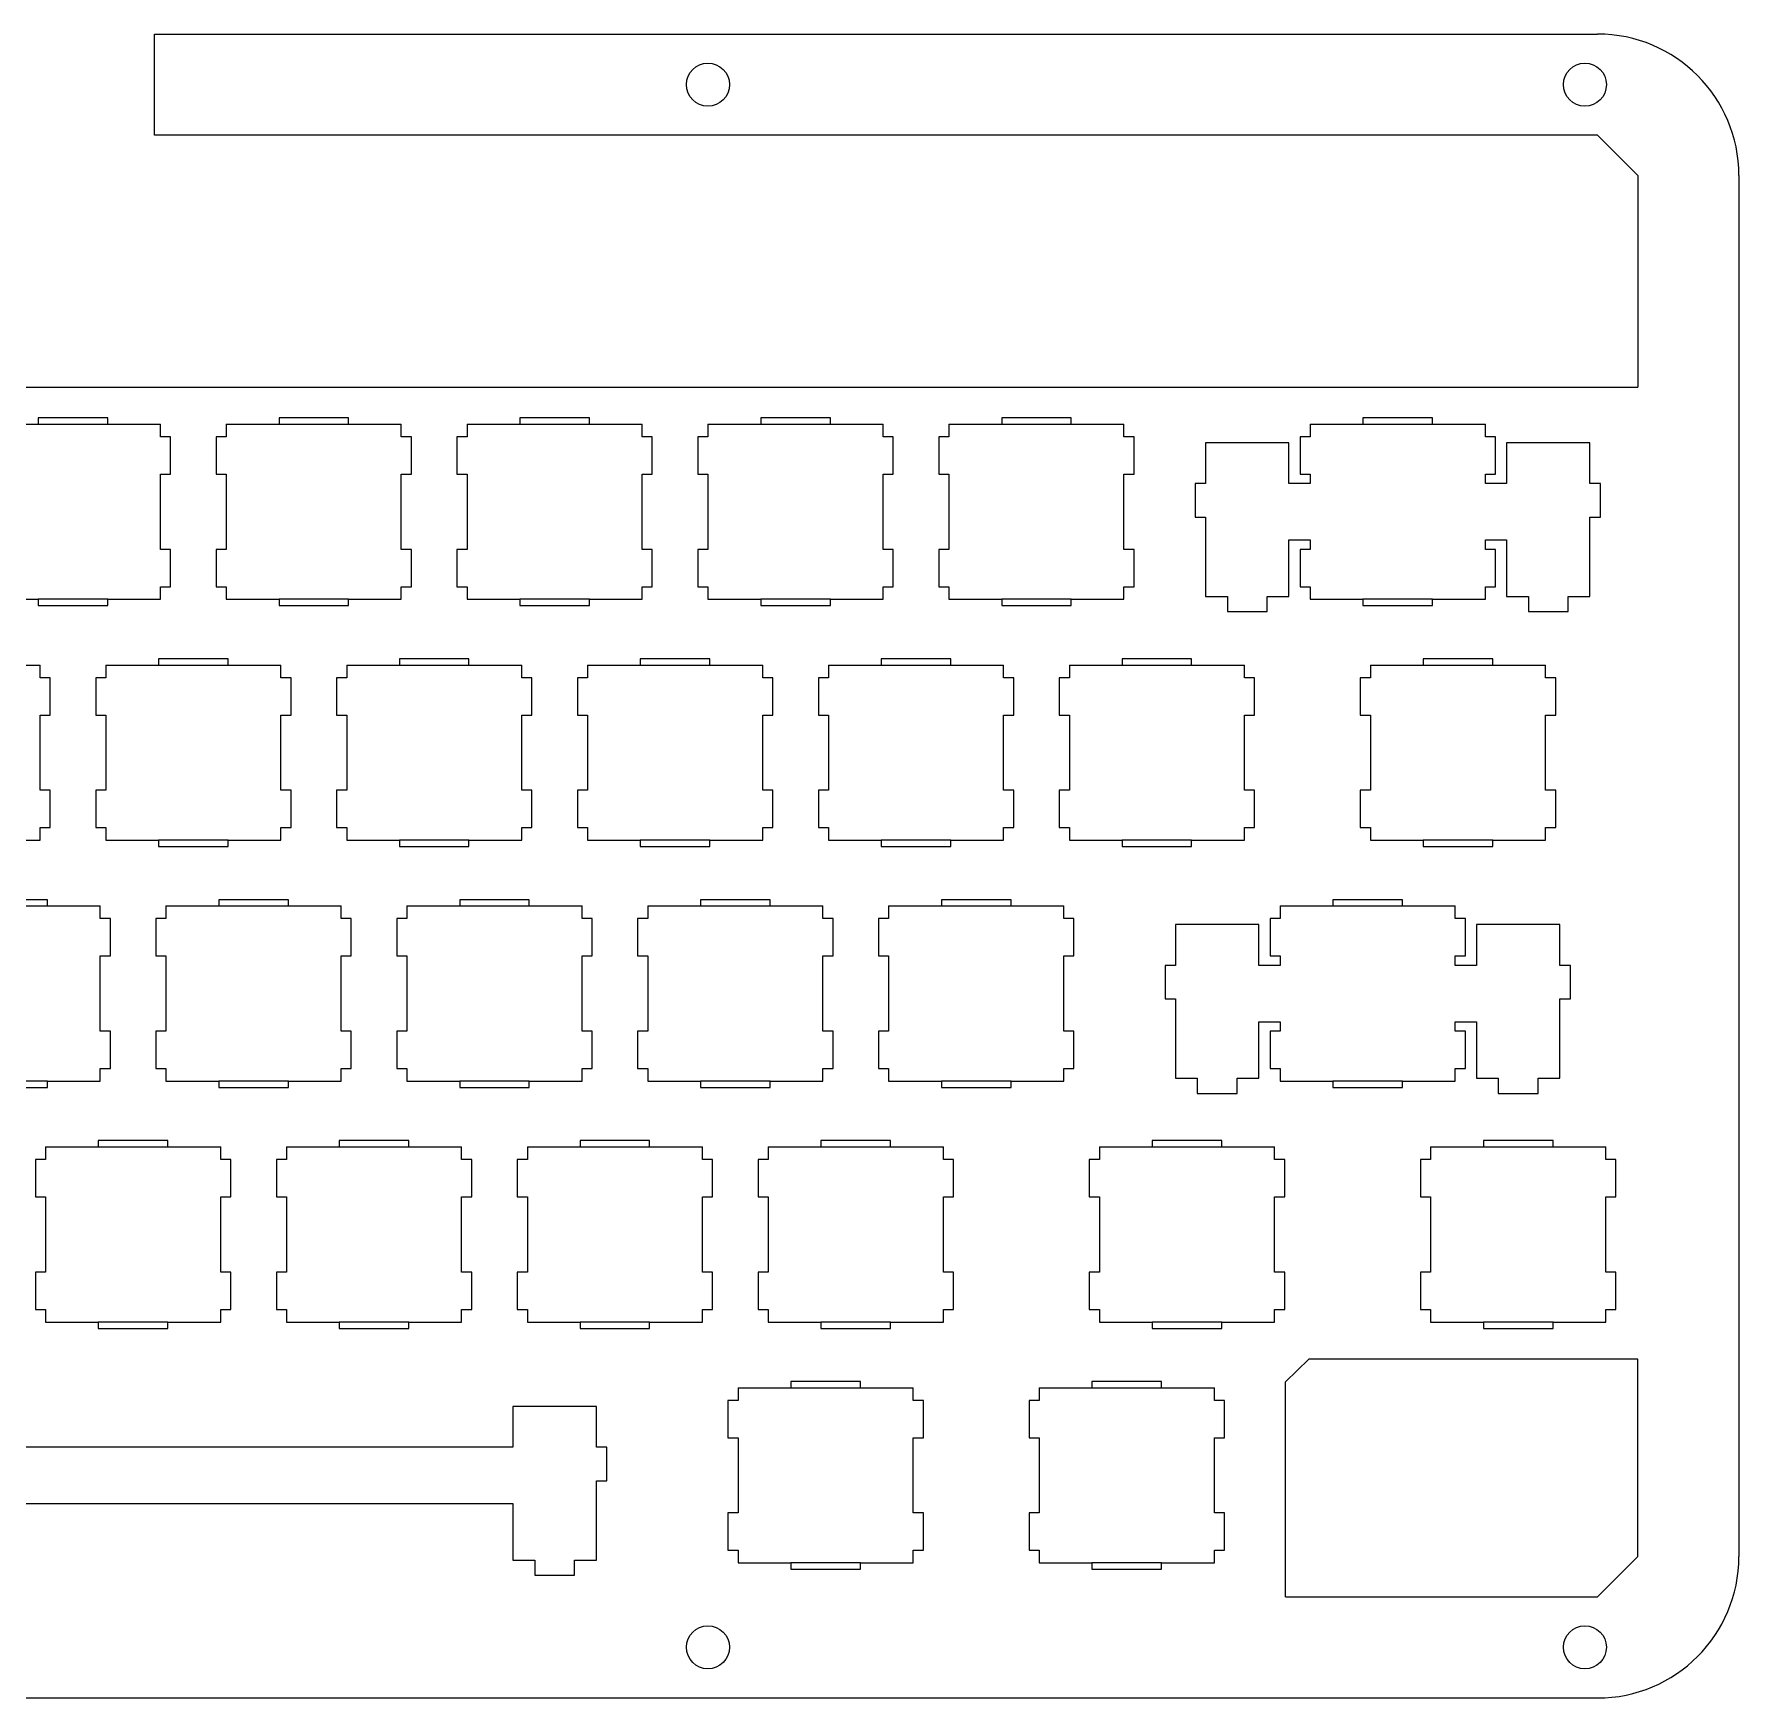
# Model space of a CAD drawing. Header units: millimetres. Extents: x 36 to 338, y -346 to -215.
# Drawn here: x 203.4 to 338.2, y -346.5 to -214.9 of the extents above; entities that cross this region are included whole.
import ezdxf

# ---------------------------------------------------------------- set-up
doc = ezdxf.new("R2010")
doc.units = ezdxf.units.MM
doc.header["$MEASUREMENT"] = 0

msp = doc.modelspace()

# ---------------------------------------------------------------- linework, layer by layer
at = {"linetype": 'Continuous'}
for p, q in [((212.89, -214.89), (327.02, -214.89)), ((212.89, -222.89), (212.89, -214.89)), ((327.02, -222.89), (212.89, -222.89)), ((330.2, -226.07), (327.02, -222.89)), ((338.2, -226.07), (338.2, -335.29)), ((338.2, -226.07), (338.2, -335.29)), ((44.45, -242.8), (330.2, -242.8)), ((44.45, -242.8), (330.2, -242.8)), ((199.52, -245.74), (203.7, -245.74)), ((209.2, -245.74), (213.37, -245.74)), ((218.57, -245.74), (222.75, -245.74)), ((228.25, -245.74), (232.42, -245.74)), ((237.62, -245.74), (241.8, -245.74)), ((247.3, -245.74), (251.47, -245.74)), ((256.67, -245.74), (260.85, -245.74)), ((266.35, -245.74), (270.52, -245.74)), ((275.72, -245.74), (279.9, -245.74)), ((285.4, -245.74), (289.57, -245.74)), ((304.3, -245.74), (308.47, -245.74)), ((313.97, -245.74), (318.15, -245.74)), ((199.52, -259.59), (203.7, -259.59)), ((209.2, -259.59), (213.37, -259.59)), ((218.57, -259.59), (222.75, -259.59)), ((228.25, -259.59), (232.42, -259.59)), ((237.62, -259.59), (241.8, -259.59)), ((247.3, -259.59), (251.47, -259.59)), ((256.67, -259.59), (260.85, -259.59)), ((266.35, -259.59), (270.52, -259.59)), ((275.72, -259.59), (279.9, -259.59)), ((285.4, -259.59), (289.57, -259.59)), ((304.3, -259.59), (308.47, -259.59)), ((313.97, -259.59), (318.15, -259.59)), ((199.67, -264.79), (203.85, -264.79)), ((209.05, -264.79), (213.22, -264.79)), ((218.72, -264.79), (222.9, -264.79)), ((228.1, -264.79), (232.27, -264.79)), ((237.77, -264.79), (241.95, -264.79)), ((247.15, -264.79), (251.32, -264.79)), ((256.82, -264.79), (261, -264.79)), ((266.2, -264.79), (270.37, -264.79)), ((275.87, -264.79), (280.05, -264.79)), ((285.25, -264.79), (289.42, -264.79)), ((294.92, -264.79), (299.1, -264.79)), ((309.06, -264.79), (313.24, -264.79)), ((318.74, -264.79), (322.91, -264.79)), ((199.67, -278.64), (203.85, -278.64)), ((209.05, -278.64), (213.22, -278.64)), ((218.72, -278.64), (222.9, -278.64)), ((228.1, -278.64), (232.27, -278.64)), ((237.77, -278.64), (241.95, -278.64)), ((247.15, -278.64), (251.32, -278.64)), ((256.82, -278.64), (261, -278.64)), ((266.2, -278.64), (270.37, -278.64)), ((275.87, -278.64), (280.05, -278.64)), ((285.25, -278.64), (289.42, -278.64)), ((294.92, -278.64), (299.1, -278.64)), ((309.06, -278.64), (313.24, -278.64)), ((318.74, -278.64), (322.91, -278.64)), ((204.44, -283.84), (208.61, -283.84)), ((213.81, -283.84), (217.99, -283.84)), ((223.49, -283.84), (227.66, -283.84)), ((232.86, -283.84), (237.04, -283.84)), ((242.54, -283.84), (246.71, -283.84)), ((251.91, -283.84), (256.09, -283.84)), ((261.59, -283.84), (265.76, -283.84)), ((270.96, -283.84), (275.14, -283.84)), ((280.64, -283.84), (284.81, -283.84)), ((301.92, -283.84), (306.09, -283.84)), ((311.59, -283.84), (315.77, -283.84)), ((204.44, -297.69), (208.61, -297.69)), ((213.81, -297.69), (217.99, -297.69)), ((223.49, -297.69), (227.66, -297.69)), ((232.86, -297.69), (237.04, -297.69)), ((242.54, -297.69), (246.71, -297.69)), ((251.91, -297.69), (256.09, -297.69)), ((261.59, -297.69), (265.76, -297.69)), ((270.96, -297.69), (275.14, -297.69)), ((280.64, -297.69), (284.81, -297.69)), ((301.92, -297.69), (306.09, -297.69)), ((311.59, -297.69), (315.77, -297.69)), ((204.29, -302.89), (208.46, -302.89)), ((213.96, -302.89), (218.14, -302.89)), ((223.34, -302.89), (227.51, -302.89)), ((233.01, -302.89), (237.19, -302.89)), ((242.39, -302.89), (246.56, -302.89)), ((252.06, -302.89), (256.24, -302.89)), ((261.44, -302.89), (265.61, -302.89)), ((271.11, -302.89), (275.29, -302.89)), ((287.63, -302.89), (291.8, -302.89)), ((297.3, -302.89), (301.48, -302.89)), ((313.82, -302.89), (318, -302.89)), ((323.5, -302.89), (327.67, -302.89)), ((204.29, -316.74), (208.46, -316.74)), ((213.96, -316.74), (218.14, -316.74)), ((223.34, -316.74), (227.51, -316.74)), ((233.01, -316.74), (237.19, -316.74)), ((242.39, -316.74), (246.56, -316.74)), ((252.06, -316.74), (256.24, -316.74)), ((261.44, -316.74), (265.61, -316.74)), ((271.11, -316.74), (275.29, -316.74)), ((287.63, -316.74), (291.8, -316.74)), ((297.3, -316.74), (301.48, -316.74)), ((313.82, -316.74), (318, -316.74)), ((323.5, -316.74), (327.67, -316.74)), ((302.35, -321.46), (304.2, -319.67)), ((330.2, -319.67), (304.2, -319.67)), ((259.05, -321.94), (263.23, -321.94)), ((268.73, -321.94), (272.91, -321.94)), ((282.87, -321.94), (287.04, -321.94)), ((292.54, -321.94), (296.72, -321.94)), ((302.35, -338.46), (302.35, -321.46)), ((327.02, -338.46), (330.2, -335.29)), ((259.05, -335.79), (263.23, -335.79)), ((268.73, -335.79), (272.91, -335.79)), ((282.87, -335.79), (287.04, -335.79)), ((292.54, -335.79), (296.72, -335.79)), ((47.62, -346.46), (327.02, -346.46))]:
    msp.add_line(p, q, dxfattribs=at)
for p, q in [((330.2, -226.07), (330.2, -242.8)), ((330.2, -335.29), (330.2, -319.67)), ((302.35, -338.46), (327.02, -338.46))]:
    msp.add_line(p, q)
at = {"color": 5, "linetype": 'Continuous'}
for p, q in [((203.7, -245.24), (203.7, -245.74)), ((209.2, -245.24), (203.7, -245.24)), ((209.2, -245.74), (209.2, -245.24)), ((222.75, -245.24), (222.75, -245.74)), ((228.25, -245.24), (222.75, -245.24)), ((228.25, -245.74), (228.25, -245.24)), ((241.8, -245.24), (241.8, -245.74)), ((247.3, -245.24), (241.8, -245.24)), ((247.3, -245.74), (247.3, -245.24)), ((260.85, -245.24), (260.85, -245.74)), ((266.35, -245.24), (260.85, -245.24)), ((266.35, -245.74), (266.35, -245.24)), ((279.9, -245.24), (279.9, -245.74)), ((285.4, -245.24), (279.9, -245.24)), ((285.4, -245.74), (285.4, -245.24)), ((308.47, -245.24), (308.47, -245.74)), ((313.97, -245.24), (308.47, -245.24)), ((313.97, -245.74), (313.97, -245.24)), ((203.7, -245.74), (209.2, -245.74)), ((222.75, -245.74), (228.25, -245.74)), ((241.8, -245.74), (247.3, -245.74)), ((260.85, -245.74), (266.35, -245.74)), ((279.9, -245.74), (285.4, -245.74)), ((308.47, -245.74), (313.97, -245.74)), ((203.7, -259.59), (203.7, -260.09)), ((209.2, -259.59), (203.7, -259.59)), ((203.7, -260.09), (209.2, -260.09)), ((209.2, -260.09), (209.2, -259.59)), ((222.75, -259.59), (222.75, -260.09)), ((228.25, -259.59), (222.75, -259.59)), ((222.75, -260.09), (228.25, -260.09)), ((228.25, -260.09), (228.25, -259.59)), ((241.8, -259.59), (241.8, -260.09)), ((247.3, -259.59), (241.8, -259.59)), ((241.8, -260.09), (247.3, -260.09)), ((247.3, -260.09), (247.3, -259.59)), ((260.85, -259.59), (260.85, -260.09)), ((266.35, -259.59), (260.85, -259.59)), ((260.85, -260.09), (266.35, -260.09)), ((266.35, -260.09), (266.35, -259.59)), ((279.9, -259.59), (279.9, -260.09)), ((285.4, -259.59), (279.9, -259.59)), ((279.9, -260.09), (285.4, -260.09)), ((285.4, -260.09), (285.4, -259.59)), ((308.47, -259.59), (308.47, -260.09)), ((313.97, -259.59), (308.47, -259.59)), ((308.47, -260.09), (313.97, -260.09)), ((313.97, -260.09), (313.97, -259.59)), ((213.22, -264.29), (213.22, -264.79)), ((218.72, -264.29), (213.22, -264.29)), ((213.22, -264.79), (218.72, -264.79)), ((218.72, -264.79), (218.72, -264.29)), ((232.27, -264.29), (232.27, -264.79)), ((237.77, -264.29), (232.27, -264.29)), ((232.27, -264.79), (237.77, -264.79)), ((237.77, -264.79), (237.77, -264.29)), ((251.32, -264.29), (251.32, -264.79)), ((256.82, -264.29), (251.32, -264.29)), ((251.32, -264.79), (256.82, -264.79)), ((256.82, -264.79), (256.82, -264.29)), ((270.37, -264.29), (270.37, -264.79)), ((275.87, -264.29), (270.37, -264.29)), ((270.37, -264.79), (275.87, -264.79)), ((275.87, -264.79), (275.87, -264.29)), ((289.42, -264.29), (289.42, -264.79)), ((294.92, -264.29), (289.42, -264.29)), ((289.42, -264.79), (294.92, -264.79)), ((294.92, -264.79), (294.92, -264.29)), ((313.24, -264.29), (313.24, -264.79)), ((318.74, -264.29), (313.24, -264.29)), ((313.24, -264.79), (318.74, -264.79)), ((318.74, -264.79), (318.74, -264.29)), ((213.22, -278.64), (213.22, -279.14)), ((218.72, -278.64), (213.22, -278.64)), ((218.72, -279.14), (218.72, -278.64)), ((232.27, -278.64), (232.27, -279.14)), ((237.77, -278.64), (232.27, -278.64)), ((237.77, -279.14), (237.77, -278.64)), ((251.32, -278.64), (251.32, -279.14)), ((256.82, -278.64), (251.32, -278.64)), ((256.82, -279.14), (256.82, -278.64)), ((270.37, -278.64), (270.37, -279.14)), ((275.87, -278.64), (270.37, -278.64)), ((275.87, -279.14), (275.87, -278.64)), ((289.42, -278.64), (289.42, -279.14)), ((294.92, -278.64), (289.42, -278.64)), ((294.92, -279.14), (294.92, -278.64)), ((313.24, -278.64), (313.24, -279.14)), ((318.74, -278.64), (313.24, -278.64)), ((318.74, -279.14), (318.74, -278.64)), ((213.22, -279.14), (218.72, -279.14)), ((232.27, -279.14), (237.77, -279.14)), ((251.32, -279.14), (256.82, -279.14)), ((270.37, -279.14), (275.87, -279.14)), ((289.42, -279.14), (294.92, -279.14)), ((313.24, -279.14), (318.74, -279.14)), ((204.44, -283.34), (198.94, -283.34)), ((198.94, -283.84), (204.44, -283.84)), ((204.44, -283.84), (204.44, -283.34)), ((217.99, -283.34), (217.99, -283.84)), ((223.49, -283.34), (217.99, -283.34)), ((217.99, -283.84), (223.49, -283.84)), ((223.49, -283.84), (223.49, -283.34)), ((237.04, -283.34), (237.04, -283.84)), ((242.54, -283.34), (237.04, -283.34)), ((237.04, -283.84), (242.54, -283.84)), ((242.54, -283.84), (242.54, -283.34)), ((256.09, -283.34), (256.09, -283.84)), ((261.59, -283.34), (256.09, -283.34)), ((256.09, -283.84), (261.59, -283.84)), ((261.59, -283.84), (261.59, -283.34)), ((275.14, -283.34), (275.14, -283.84)), ((280.64, -283.34), (275.14, -283.34)), ((275.14, -283.84), (280.64, -283.84)), ((280.64, -283.84), (280.64, -283.34)), ((306.09, -283.34), (306.09, -283.84)), ((311.59, -283.34), (306.09, -283.34)), ((306.09, -283.84), (311.59, -283.84)), ((311.59, -283.84), (311.59, -283.34)), ((204.44, -297.69), (198.94, -297.69)), ((204.44, -298.19), (204.44, -297.69)), ((217.99, -297.69), (217.99, -298.19)), ((223.49, -297.69), (217.99, -297.69)), ((223.49, -298.19), (223.49, -297.69)), ((237.04, -297.69), (237.04, -298.19)), ((242.54, -297.69), (237.04, -297.69)), ((242.54, -298.19), (242.54, -297.69)), ((256.09, -297.69), (256.09, -298.19)), ((261.59, -297.69), (256.09, -297.69)), ((261.59, -298.19), (261.59, -297.69)), ((275.14, -297.69), (275.14, -298.19)), ((280.64, -297.69), (275.14, -297.69)), ((280.64, -298.19), (280.64, -297.69)), ((306.09, -297.69), (306.09, -298.19)), ((311.59, -297.69), (306.09, -297.69)), ((311.59, -298.19), (311.59, -297.69)), ((198.94, -298.19), (204.44, -298.19)), ((217.99, -298.19), (223.49, -298.19)), ((237.04, -298.19), (242.54, -298.19)), ((256.09, -298.19), (261.59, -298.19)), ((275.14, -298.19), (280.64, -298.19)), ((306.09, -298.19), (311.59, -298.19)), ((208.46, -302.39), (208.46, -302.89)), ((213.96, -302.39), (208.46, -302.39)), ((208.46, -302.89), (213.96, -302.89)), ((213.96, -302.89), (213.96, -302.39)), ((227.51, -302.39), (227.51, -302.89)), ((233.01, -302.39), (227.51, -302.39)), ((227.51, -302.89), (233.01, -302.89)), ((233.01, -302.89), (233.01, -302.39)), ((246.56, -302.39), (246.56, -302.89)), ((252.06, -302.39), (246.56, -302.39)), ((246.56, -302.89), (252.06, -302.89)), ((252.06, -302.89), (252.06, -302.39)), ((265.61, -302.39), (265.61, -302.89)), ((271.11, -302.39), (265.61, -302.39)), ((265.61, -302.89), (271.11, -302.89)), ((271.11, -302.89), (271.11, -302.39)), ((291.8, -302.39), (291.8, -302.89)), ((297.3, -302.39), (291.8, -302.39)), ((291.8, -302.89), (297.3, -302.89)), ((297.3, -302.89), (297.3, -302.39)), ((318, -302.39), (318, -302.89)), ((323.5, -302.39), (318, -302.39)), ((318, -302.89), (323.5, -302.89)), ((323.5, -302.89), (323.5, -302.39)), ((208.46, -316.74), (208.46, -317.24)), ((213.96, -316.74), (208.46, -316.74)), ((213.96, -317.24), (213.96, -316.74)), ((227.51, -316.74), (227.51, -317.24)), ((233.01, -316.74), (227.51, -316.74)), ((233.01, -317.24), (233.01, -316.74)), ((246.56, -316.74), (246.56, -317.24)), ((252.06, -316.74), (246.56, -316.74)), ((252.06, -317.24), (252.06, -316.74)), ((265.61, -316.74), (265.61, -317.24)), ((271.11, -316.74), (265.61, -316.74)), ((271.11, -317.24), (271.11, -316.74)), ((291.8, -316.74), (291.8, -317.24)), ((297.3, -316.74), (291.8, -316.74)), ((297.3, -317.24), (297.3, -316.74)), ((318, -316.74), (318, -317.24)), ((323.5, -316.74), (318, -316.74)), ((323.5, -317.24), (323.5, -316.74)), ((208.46, -317.24), (213.96, -317.24)), ((227.51, -317.24), (233.01, -317.24)), ((246.56, -317.24), (252.06, -317.24)), ((265.61, -317.24), (271.11, -317.24)), ((291.8, -317.24), (297.3, -317.24)), ((318, -317.24), (323.5, -317.24)), ((263.23, -321.44), (263.23, -321.94)), ((268.73, -321.44), (263.23, -321.44)), ((263.23, -321.94), (268.73, -321.94)), ((268.73, -321.94), (268.73, -321.44)), ((287.04, -321.44), (287.04, -321.94)), ((292.54, -321.44), (287.04, -321.44)), ((287.04, -321.94), (292.54, -321.94)), ((292.54, -321.94), (292.54, -321.44)), ((263.23, -335.79), (263.23, -336.29)), ((268.73, -335.79), (263.23, -335.79)), ((263.23, -336.29), (268.73, -336.29)), ((268.73, -336.29), (268.73, -335.79)), ((287.04, -335.79), (287.04, -336.29)), ((292.54, -335.79), (287.04, -335.79)), ((287.04, -336.29), (292.54, -336.29)), ((292.54, -336.29), (292.54, -335.79))]:
    msp.add_line(p, q, dxfattribs=at)
at = {"color": 0}
for p, q in [((213.37, -246.74), (213.37, -245.74)), ((218.57, -245.74), (218.57, -246.74)), ((232.42, -246.74), (232.42, -245.74)), ((237.62, -245.74), (237.62, -246.74)), ((251.47, -246.74), (251.47, -245.74)), ((256.67, -245.74), (256.67, -246.74)), ((270.52, -246.74), (270.52, -245.74)), ((275.72, -245.74), (275.72, -246.74)), ((289.57, -246.74), (289.57, -245.74)), ((304.3, -245.74), (304.3, -246.74)), ((318.15, -246.74), (318.15, -245.74)), ((214.17, -246.74), (213.37, -246.74)), ((214.17, -249.69), (214.17, -246.74)), ((218.57, -246.74), (217.77, -246.74)), ((217.77, -246.74), (217.77, -249.69)), ((233.22, -246.74), (232.42, -246.74)), ((233.22, -249.69), (233.22, -246.74)), ((237.62, -246.74), (236.82, -246.74)), ((236.82, -246.74), (236.82, -249.69)), ((252.27, -246.74), (251.47, -246.74)), ((252.27, -249.69), (252.27, -246.74)), ((256.67, -246.74), (255.87, -246.74)), ((255.87, -246.74), (255.87, -249.69)), ((271.32, -246.74), (270.52, -246.74)), ((271.32, -249.69), (271.32, -246.74)), ((275.72, -246.74), (274.92, -246.74)), ((274.92, -246.74), (274.92, -249.69)), ((290.37, -246.74), (289.57, -246.74)), ((290.37, -249.69), (290.37, -246.74)), ((302.62, -247.21), (296.02, -247.21)), ((296.02, -247.21), (296.02, -250.44)), ((302.62, -250.44), (302.62, -247.21)), ((304.3, -246.74), (303.5, -246.74)), ((303.5, -246.74), (303.5, -249.69)), ((318.95, -246.74), (318.15, -246.74)), ((318.95, -249.69), (318.95, -246.74)), ((326.42, -247.21), (319.82, -247.21)), ((319.82, -247.21), (319.82, -250.44)), ((326.42, -250.44), (326.42, -247.21)), ((213.37, -255.64), (213.37, -249.69)), ((213.37, -249.69), (214.17, -249.69)), ((217.77, -249.69), (218.57, -249.69)), ((218.57, -249.69), (218.57, -255.64)), ((232.42, -255.64), (232.42, -249.69)), ((232.42, -249.69), (233.22, -249.69)), ((236.82, -249.69), (237.62, -249.69)), ((237.62, -249.69), (237.62, -255.64)), ((251.47, -255.64), (251.47, -249.69)), ((251.47, -249.69), (252.27, -249.69)), ((255.87, -249.69), (256.67, -249.69)), ((256.67, -249.69), (256.67, -255.64)), ((270.52, -255.64), (270.52, -249.69)), ((270.52, -249.69), (271.32, -249.69)), ((274.92, -249.69), (275.72, -249.69)), ((275.72, -249.69), (275.72, -255.64)), ((289.57, -255.64), (289.57, -249.69)), ((289.57, -249.69), (290.37, -249.69)), ((296.02, -250.44), (295.2, -250.44)), ((295.2, -250.44), (295.2, -253.09)), ((304.3, -250.44), (302.62, -250.44)), ((303.5, -249.69), (304.3, -249.69)), ((304.3, -249.69), (304.3, -250.44)), ((318.15, -250.44), (318.15, -249.69)), ((318.15, -249.69), (318.95, -249.69)), ((319.82, -250.44), (318.15, -250.44)), ((327.25, -250.44), (326.42, -250.44)), ((327.25, -253.09), (327.25, -250.44)), ((295.2, -253.09), (296.02, -253.09)), ((296.02, -253.09), (296.02, -259.36)), ((326.42, -259.36), (326.42, -253.09)), ((326.42, -253.09), (327.25, -253.09)), ((214.17, -255.64), (213.37, -255.64)), ((214.17, -258.59), (214.17, -255.64)), ((218.57, -255.64), (217.77, -255.64)), ((217.77, -255.64), (217.77, -258.59)), ((233.22, -255.64), (232.42, -255.64)), ((233.22, -258.59), (233.22, -255.64)), ((237.62, -255.64), (236.82, -255.64)), ((236.82, -255.64), (236.82, -258.59)), ((252.27, -255.64), (251.47, -255.64)), ((252.27, -258.59), (252.27, -255.64)), ((256.67, -255.64), (255.87, -255.64)), ((255.87, -255.64), (255.87, -258.59)), ((271.32, -255.64), (270.52, -255.64)), ((271.32, -258.59), (271.32, -255.64)), ((275.72, -255.64), (274.92, -255.64)), ((274.92, -255.64), (274.92, -258.59)), ((290.37, -255.64), (289.57, -255.64)), ((290.37, -258.59), (290.37, -255.64)), ((302.62, -259.36), (302.62, -254.89)), ((302.62, -254.89), (304.3, -254.89)), ((304.3, -255.64), (303.5, -255.64)), ((303.5, -255.64), (303.5, -258.59)), ((304.3, -254.89), (304.3, -255.64)), ((318.15, -255.64), (318.15, -254.89)), ((318.15, -254.89), (319.82, -254.89)), ((318.95, -255.64), (318.15, -255.64)), ((318.95, -258.59), (318.95, -255.64)), ((319.82, -254.89), (319.82, -259.36)), ((213.37, -259.59), (213.37, -258.59)), ((213.37, -258.59), (214.17, -258.59)), ((217.77, -258.59), (218.57, -258.59)), ((218.57, -258.59), (218.57, -259.59)), ((232.42, -259.59), (232.42, -258.59)), ((232.42, -258.59), (233.22, -258.59)), ((236.82, -258.59), (237.62, -258.59)), ((237.62, -258.59), (237.62, -259.59)), ((251.47, -259.59), (251.47, -258.59)), ((251.47, -258.59), (252.27, -258.59)), ((255.87, -258.59), (256.67, -258.59)), ((256.67, -258.59), (256.67, -259.59)), ((270.52, -259.59), (270.52, -258.59)), ((270.52, -258.59), (271.32, -258.59)), ((274.92, -258.59), (275.72, -258.59)), ((275.72, -258.59), (275.72, -259.59)), ((289.57, -259.59), (289.57, -258.59)), ((289.57, -258.59), (290.37, -258.59)), ((303.5, -258.59), (304.3, -258.59)), ((304.3, -258.59), (304.3, -259.59)), ((318.15, -259.59), (318.15, -258.59)), ((318.15, -258.59), (318.95, -258.59)), ((296.02, -259.36), (297.75, -259.36)), ((297.75, -259.36), (297.75, -260.56)), ((300.9, -260.56), (300.9, -259.36)), ((300.9, -259.36), (302.62, -259.36)), ((319.82, -259.36), (321.55, -259.36)), ((321.55, -259.36), (321.55, -260.56)), ((324.7, -260.56), (324.7, -259.36)), ((324.7, -259.36), (326.42, -259.36)), ((297.75, -260.56), (300.9, -260.56)), ((321.55, -260.56), (324.7, -260.56)), ((203.85, -265.79), (203.85, -264.79)), ((209.05, -264.79), (209.05, -265.79)), ((222.9, -265.79), (222.9, -264.79)), ((228.1, -264.79), (228.1, -265.79)), ((241.95, -265.79), (241.95, -264.79)), ((247.15, -264.79), (247.15, -265.79)), ((261, -265.79), (261, -264.79)), ((266.2, -264.79), (266.2, -265.79)), ((280.05, -265.79), (280.05, -264.79)), ((285.25, -264.79), (285.25, -265.79)), ((299.1, -265.79), (299.1, -264.79)), ((309.06, -264.79), (309.06, -265.79)), ((322.91, -265.79), (322.91, -264.79)), ((204.65, -265.79), (203.85, -265.79)), ((204.65, -268.74), (204.65, -265.79)), ((209.05, -265.79), (208.25, -265.79)), ((208.25, -265.79), (208.25, -268.74)), ((223.7, -265.79), (222.9, -265.79)), ((223.7, -268.74), (223.7, -265.79)), ((228.1, -265.79), (227.3, -265.79)), ((227.3, -265.79), (227.3, -268.74)), ((242.75, -265.79), (241.95, -265.79)), ((242.75, -268.74), (242.75, -265.79)), ((247.15, -265.79), (246.35, -265.79)), ((246.35, -265.79), (246.35, -268.74)), ((261.8, -265.79), (261, -265.79)), ((261.8, -268.74), (261.8, -265.79)), ((266.2, -265.79), (265.4, -265.79)), ((265.4, -265.79), (265.4, -268.74)), ((280.85, -265.79), (280.05, -265.79)), ((280.85, -268.74), (280.85, -265.79)), ((285.25, -265.79), (284.45, -265.79)), ((284.45, -265.79), (284.45, -268.74)), ((299.9, -265.79), (299.1, -265.79)), ((299.9, -268.74), (299.9, -265.79)), ((309.06, -265.79), (308.26, -265.79)), ((308.26, -265.79), (308.26, -268.74)), ((323.71, -265.79), (322.91, -265.79)), ((323.71, -268.74), (323.71, -265.79)), ((203.85, -274.69), (203.85, -268.74)), ((203.85, -268.74), (204.65, -268.74)), ((208.25, -268.74), (209.05, -268.74)), ((209.05, -268.74), (209.05, -274.69)), ((222.9, -274.69), (222.9, -268.74)), ((222.9, -268.74), (223.7, -268.74)), ((227.3, -268.74), (228.1, -268.74)), ((228.1, -268.74), (228.1, -274.69)), ((241.95, -274.69), (241.95, -268.74)), ((241.95, -268.74), (242.75, -268.74)), ((246.35, -268.74), (247.15, -268.74)), ((247.15, -268.74), (247.15, -274.69)), ((261, -274.69), (261, -268.74)), ((261, -268.74), (261.8, -268.74)), ((265.4, -268.74), (266.2, -268.74)), ((266.2, -268.74), (266.2, -274.69)), ((280.05, -274.69), (280.05, -268.74)), ((280.05, -268.74), (280.85, -268.74)), ((284.45, -268.74), (285.25, -268.74)), ((285.25, -268.74), (285.25, -274.69)), ((299.1, -274.69), (299.1, -268.74)), ((299.1, -268.74), (299.9, -268.74)), ((308.26, -268.74), (309.06, -268.74)), ((309.06, -268.74), (309.06, -274.69)), ((322.91, -274.69), (322.91, -268.74)), ((322.91, -268.74), (323.71, -268.74)), ((204.65, -274.69), (203.85, -274.69)), ((204.65, -277.64), (204.65, -274.69)), ((209.05, -274.69), (208.25, -274.69)), ((208.25, -274.69), (208.25, -277.64)), ((223.7, -274.69), (222.9, -274.69)), ((223.7, -277.64), (223.7, -274.69)), ((228.1, -274.69), (227.3, -274.69)), ((227.3, -274.69), (227.3, -277.64)), ((242.75, -274.69), (241.95, -274.69)), ((242.75, -277.64), (242.75, -274.69)), ((247.15, -274.69), (246.35, -274.69)), ((246.35, -274.69), (246.35, -277.64)), ((261.8, -274.69), (261, -274.69)), ((261.8, -277.64), (261.8, -274.69)), ((266.2, -274.69), (265.4, -274.69)), ((265.4, -274.69), (265.4, -277.64)), ((280.85, -274.69), (280.05, -274.69)), ((280.85, -277.64), (280.85, -274.69)), ((285.25, -274.69), (284.45, -274.69)), ((284.45, -274.69), (284.45, -277.64)), ((299.9, -274.69), (299.1, -274.69)), ((299.9, -277.64), (299.9, -274.69)), ((309.06, -274.69), (308.26, -274.69)), ((308.26, -274.69), (308.26, -277.64)), ((323.71, -274.69), (322.91, -274.69)), ((323.71, -277.64), (323.71, -274.69)), ((203.85, -278.64), (203.85, -277.64)), ((203.85, -277.64), (204.65, -277.64)), ((208.25, -277.64), (209.05, -277.64)), ((209.05, -277.64), (209.05, -278.64)), ((222.9, -278.64), (222.9, -277.64)), ((222.9, -277.64), (223.7, -277.64)), ((227.3, -277.64), (228.1, -277.64)), ((228.1, -277.64), (228.1, -278.64)), ((241.95, -278.64), (241.95, -277.64)), ((241.95, -277.64), (242.75, -277.64)), ((246.35, -277.64), (247.15, -277.64)), ((247.15, -277.64), (247.15, -278.64)), ((261, -278.64), (261, -277.64)), ((261, -277.64), (261.8, -277.64)), ((265.4, -277.64), (266.2, -277.64)), ((266.2, -277.64), (266.2, -278.64)), ((280.05, -278.64), (280.05, -277.64)), ((280.05, -277.64), (280.85, -277.64)), ((284.45, -277.64), (285.25, -277.64)), ((285.25, -277.64), (285.25, -278.64)), ((299.1, -278.64), (299.1, -277.64)), ((299.1, -277.64), (299.9, -277.64)), ((308.26, -277.64), (309.06, -277.64)), ((309.06, -277.64), (309.06, -278.64)), ((322.91, -278.64), (322.91, -277.64)), ((322.91, -277.64), (323.71, -277.64)), ((208.61, -284.84), (208.61, -283.84)), ((213.81, -283.84), (213.81, -284.84)), ((227.66, -284.84), (227.66, -283.84)), ((232.86, -283.84), (232.86, -284.84)), ((246.71, -284.84), (246.71, -283.84)), ((251.91, -283.84), (251.91, -284.84)), ((265.76, -284.84), (265.76, -283.84)), ((270.96, -283.84), (270.96, -284.84)), ((284.81, -284.84), (284.81, -283.84)), ((301.92, -283.84), (301.92, -284.84)), ((315.77, -284.84), (315.77, -283.84)), ((209.41, -284.84), (208.61, -284.84)), ((209.41, -287.79), (209.41, -284.84)), ((213.81, -284.84), (213.01, -284.84)), ((213.01, -284.84), (213.01, -287.79)), ((228.46, -284.84), (227.66, -284.84)), ((228.46, -287.79), (228.46, -284.84)), ((232.86, -284.84), (232.06, -284.84)), ((232.06, -284.84), (232.06, -287.79)), ((247.51, -284.84), (246.71, -284.84)), ((247.51, -287.79), (247.51, -284.84)), ((251.91, -284.84), (251.11, -284.84)), ((251.11, -284.84), (251.11, -287.79)), ((266.56, -284.84), (265.76, -284.84)), ((266.56, -287.79), (266.56, -284.84)), ((270.96, -284.84), (270.16, -284.84)), ((270.16, -284.84), (270.16, -287.79)), ((285.61, -284.84), (284.81, -284.84)), ((285.61, -287.79), (285.61, -284.84)), ((300.24, -285.31), (293.64, -285.31)), ((293.64, -285.31), (293.64, -288.54)), ((300.24, -288.54), (300.24, -285.31)), ((301.92, -284.84), (301.12, -284.84)), ((301.12, -284.84), (301.12, -287.79)), ((316.57, -284.84), (315.77, -284.84)), ((316.57, -287.79), (316.57, -284.84)), ((324.04, -285.31), (317.44, -285.31)), ((317.44, -285.31), (317.44, -288.54)), ((324.04, -288.54), (324.04, -285.31)), ((208.61, -293.74), (208.61, -287.79)), ((208.61, -287.79), (209.41, -287.79)), ((213.01, -287.79), (213.81, -287.79)), ((213.81, -287.79), (213.81, -293.74)), ((227.66, -293.74), (227.66, -287.79)), ((227.66, -287.79), (228.46, -287.79)), ((232.06, -287.79), (232.86, -287.79)), ((232.86, -287.79), (232.86, -293.74)), ((246.71, -293.74), (246.71, -287.79)), ((246.71, -287.79), (247.51, -287.79)), ((251.11, -287.79), (251.91, -287.79)), ((251.91, -287.79), (251.91, -293.74)), ((265.76, -293.74), (265.76, -287.79)), ((265.76, -287.79), (266.56, -287.79)), ((270.16, -287.79), (270.96, -287.79)), ((270.96, -287.79), (270.96, -293.74)), ((284.81, -293.74), (284.81, -287.79)), ((284.81, -287.79), (285.61, -287.79)), ((301.12, -287.79), (301.92, -287.79)), ((301.92, -287.79), (301.92, -288.54)), ((315.77, -288.54), (315.77, -287.79)), ((315.77, -287.79), (316.57, -287.79)), ((293.64, -288.54), (292.82, -288.54)), ((292.82, -288.54), (292.82, -291.19)), ((301.92, -288.54), (300.24, -288.54)), ((317.44, -288.54), (315.77, -288.54)), ((324.87, -288.54), (324.04, -288.54)), ((324.87, -291.19), (324.87, -288.54)), ((292.82, -291.19), (293.64, -291.19)), ((293.64, -291.19), (293.64, -297.46)), ((324.04, -297.46), (324.04, -291.19)), ((324.04, -291.19), (324.87, -291.19)), ((209.41, -293.74), (208.61, -293.74)), ((209.41, -296.69), (209.41, -293.74)), ((213.81, -293.74), (213.01, -293.74)), ((213.01, -293.74), (213.01, -296.69)), ((228.46, -293.74), (227.66, -293.74)), ((228.46, -296.69), (228.46, -293.74)), ((232.86, -293.74), (232.06, -293.74)), ((232.06, -293.74), (232.06, -296.69)), ((247.51, -293.74), (246.71, -293.74)), ((247.51, -296.69), (247.51, -293.74)), ((251.91, -293.74), (251.11, -293.74)), ((251.11, -293.74), (251.11, -296.69)), ((266.56, -293.74), (265.76, -293.74)), ((266.56, -296.69), (266.56, -293.74)), ((270.96, -293.74), (270.16, -293.74)), ((270.16, -293.74), (270.16, -296.69)), ((285.61, -293.74), (284.81, -293.74)), ((285.61, -296.69), (285.61, -293.74)), ((300.24, -297.46), (300.24, -292.99)), ((300.24, -292.99), (301.92, -292.99)), ((301.92, -293.74), (301.12, -293.74)), ((301.12, -293.74), (301.12, -296.69)), ((301.92, -292.99), (301.92, -293.74)), ((315.77, -293.74), (315.77, -292.99)), ((315.77, -292.99), (317.44, -292.99)), ((316.57, -293.74), (315.77, -293.74)), ((316.57, -296.69), (316.57, -293.74)), ((317.44, -292.99), (317.44, -297.46)), ((208.61, -297.69), (208.61, -296.69)), ((208.61, -296.69), (209.41, -296.69)), ((213.01, -296.69), (213.81, -296.69)), ((213.81, -296.69), (213.81, -297.69)), ((227.66, -297.69), (227.66, -296.69)), ((227.66, -296.69), (228.46, -296.69)), ((232.06, -296.69), (232.86, -296.69)), ((232.86, -296.69), (232.86, -297.69)), ((246.71, -297.69), (246.71, -296.69)), ((246.71, -296.69), (247.51, -296.69)), ((251.11, -296.69), (251.91, -296.69)), ((251.91, -296.69), (251.91, -297.69)), ((265.76, -297.69), (265.76, -296.69)), ((265.76, -296.69), (266.56, -296.69)), ((270.16, -296.69), (270.96, -296.69)), ((270.96, -296.69), (270.96, -297.69)), ((284.81, -297.69), (284.81, -296.69)), ((284.81, -296.69), (285.61, -296.69)), ((293.64, -297.46), (295.37, -297.46)), ((295.37, -297.46), (295.37, -298.66)), ((298.52, -298.66), (298.52, -297.46)), ((298.52, -297.46), (300.24, -297.46)), ((301.12, -296.69), (301.92, -296.69)), ((301.92, -296.69), (301.92, -297.69)), ((315.77, -297.69), (315.77, -296.69)), ((315.77, -296.69), (316.57, -296.69)), ((317.44, -297.46), (319.17, -297.46)), ((319.17, -297.46), (319.17, -298.66)), ((322.32, -298.66), (322.32, -297.46)), ((322.32, -297.46), (324.04, -297.46)), ((295.37, -298.66), (298.52, -298.66)), ((319.17, -298.66), (322.32, -298.66)), ((204.29, -302.89), (204.29, -303.89)), ((218.14, -303.89), (218.14, -302.89)), ((223.34, -302.89), (223.34, -303.89)), ((237.19, -303.89), (237.19, -302.89)), ((242.39, -302.89), (242.39, -303.89)), ((256.24, -303.89), (256.24, -302.89)), ((261.44, -302.89), (261.44, -303.89)), ((275.29, -303.89), (275.29, -302.89)), ((287.63, -302.89), (287.63, -303.89)), ((301.48, -303.89), (301.48, -302.89)), ((313.82, -302.89), (313.82, -303.89)), ((327.67, -303.89), (327.67, -302.89)), ((204.29, -303.89), (203.49, -303.89)), ((203.49, -303.89), (203.49, -306.84)), ((218.94, -303.89), (218.14, -303.89)), ((218.94, -306.84), (218.94, -303.89)), ((223.34, -303.89), (222.54, -303.89)), ((222.54, -303.89), (222.54, -306.84)), ((237.99, -303.89), (237.19, -303.89)), ((237.99, -306.84), (237.99, -303.89)), ((242.39, -303.89), (241.59, -303.89)), ((241.59, -303.89), (241.59, -306.84)), ((257.04, -303.89), (256.24, -303.89)), ((257.04, -306.84), (257.04, -303.89)), ((261.44, -303.89), (260.64, -303.89)), ((260.64, -303.89), (260.64, -306.84)), ((276.09, -303.89), (275.29, -303.89)), ((276.09, -306.84), (276.09, -303.89)), ((287.63, -303.89), (286.83, -303.89)), ((286.83, -303.89), (286.83, -306.84)), ((302.28, -303.89), (301.48, -303.89)), ((302.28, -306.84), (302.28, -303.89)), ((313.82, -303.89), (313.02, -303.89)), ((313.02, -303.89), (313.02, -306.84)), ((328.47, -303.89), (327.67, -303.89)), ((328.47, -306.84), (328.47, -303.89)), ((203.49, -306.84), (204.29, -306.84)), ((204.29, -306.84), (204.29, -312.79)), ((218.14, -312.79), (218.14, -306.84)), ((218.14, -306.84), (218.94, -306.84)), ((222.54, -306.84), (223.34, -306.84)), ((223.34, -306.84), (223.34, -312.79)), ((237.19, -312.79), (237.19, -306.84)), ((237.19, -306.84), (237.99, -306.84)), ((241.59, -306.84), (242.39, -306.84)), ((242.39, -306.84), (242.39, -312.79)), ((256.24, -312.79), (256.24, -306.84)), ((256.24, -306.84), (257.04, -306.84)), ((260.64, -306.84), (261.44, -306.84)), ((261.44, -306.84), (261.44, -312.79)), ((275.29, -312.79), (275.29, -306.84)), ((275.29, -306.84), (276.09, -306.84)), ((286.83, -306.84), (287.63, -306.84)), ((287.63, -306.84), (287.63, -312.79)), ((301.48, -312.79), (301.48, -306.84)), ((301.48, -306.84), (302.28, -306.84)), ((313.02, -306.84), (313.82, -306.84)), ((313.82, -306.84), (313.82, -312.79)), ((327.67, -312.79), (327.67, -306.84)), ((327.67, -306.84), (328.47, -306.84)), ((204.29, -312.79), (203.49, -312.79)), ((203.49, -312.79), (203.49, -315.74)), ((218.94, -312.79), (218.14, -312.79)), ((218.94, -315.74), (218.94, -312.79)), ((223.34, -312.79), (222.54, -312.79)), ((222.54, -312.79), (222.54, -315.74)), ((237.99, -312.79), (237.19, -312.79)), ((237.99, -315.74), (237.99, -312.79)), ((242.39, -312.79), (241.59, -312.79)), ((241.59, -312.79), (241.59, -315.74)), ((257.04, -312.79), (256.24, -312.79)), ((257.04, -315.74), (257.04, -312.79)), ((261.44, -312.79), (260.64, -312.79)), ((260.64, -312.79), (260.64, -315.74)), ((276.09, -312.79), (275.29, -312.79)), ((276.09, -315.74), (276.09, -312.79)), ((287.63, -312.79), (286.83, -312.79)), ((286.83, -312.79), (286.83, -315.74)), ((302.28, -312.79), (301.48, -312.79)), ((302.28, -315.74), (302.28, -312.79)), ((313.82, -312.79), (313.02, -312.79)), ((313.02, -312.79), (313.02, -315.74)), ((328.47, -312.79), (327.67, -312.79)), ((328.47, -315.74), (328.47, -312.79)), ((203.49, -315.74), (204.29, -315.74)), ((204.29, -315.74), (204.29, -316.74)), ((218.14, -316.74), (218.14, -315.74)), ((218.14, -315.74), (218.94, -315.74)), ((222.54, -315.74), (223.34, -315.74)), ((223.34, -315.74), (223.34, -316.74)), ((237.19, -316.74), (237.19, -315.74)), ((237.19, -315.74), (237.99, -315.74)), ((241.59, -315.74), (242.39, -315.74)), ((242.39, -315.74), (242.39, -316.74)), ((256.24, -316.74), (256.24, -315.74)), ((256.24, -315.74), (257.04, -315.74)), ((260.64, -315.74), (261.44, -315.74)), ((261.44, -315.74), (261.44, -316.74)), ((275.29, -316.74), (275.29, -315.74)), ((275.29, -315.74), (276.09, -315.74)), ((286.83, -315.74), (287.63, -315.74)), ((287.63, -315.74), (287.63, -316.74)), ((301.48, -316.74), (301.48, -315.74)), ((301.48, -315.74), (302.28, -315.74)), ((313.02, -315.74), (313.82, -315.74)), ((313.82, -315.74), (313.82, -316.74)), ((327.67, -316.74), (327.67, -315.74)), ((327.67, -315.74), (328.47, -315.74)), ((259.05, -321.94), (259.05, -322.94)), ((272.9, -322.94), (272.9, -321.94)), ((282.87, -321.94), (282.87, -322.94)), ((296.72, -322.94), (296.72, -321.94)), ((247.85, -323.41), (241.25, -323.41)), ((241.25, -323.41), (241.25, -326.64)), ((247.85, -326.64), (247.85, -323.41)), ((259.05, -322.94), (258.25, -322.94)), ((258.25, -322.94), (258.25, -325.89)), ((273.71, -322.94), (272.9, -322.94)), ((273.71, -325.89), (273.71, -322.94)), ((282.87, -322.94), (282.07, -322.94)), ((282.07, -322.94), (282.07, -325.89)), ((297.52, -322.94), (296.72, -322.94)), ((297.52, -325.89), (297.52, -322.94)), ((258.25, -325.89), (259.05, -325.89)), ((259.05, -325.89), (259.05, -331.84)), ((272.9, -331.84), (272.9, -325.89)), ((272.9, -325.89), (273.71, -325.89)), ((282.07, -325.89), (282.87, -325.89)), ((282.87, -325.89), (282.87, -331.84)), ((296.72, -331.84), (296.72, -325.89)), ((296.72, -325.89), (297.52, -325.89)), ((241.25, -326.64), (194.32, -326.64)), ((248.67, -326.64), (247.85, -326.64)), ((248.67, -329.29), (248.67, -326.64)), ((247.85, -335.56), (247.85, -329.29)), ((247.85, -329.29), (248.67, -329.29)), ((194.32, -331.09), (241.25, -331.09)), ((241.25, -331.09), (241.25, -335.56)), ((259.05, -331.84), (258.25, -331.84)), ((258.25, -331.84), (258.25, -334.79)), ((273.71, -331.84), (272.9, -331.84)), ((273.71, -334.79), (273.71, -331.84)), ((282.87, -331.84), (282.07, -331.84)), ((282.07, -331.84), (282.07, -334.79)), ((297.52, -331.84), (296.72, -331.84)), ((297.52, -334.79), (297.52, -331.84)), ((241.25, -335.56), (242.97, -335.56)), ((242.97, -335.56), (242.97, -336.76)), ((246.12, -336.76), (246.12, -335.56)), ((246.12, -335.56), (247.85, -335.56)), ((258.25, -334.79), (259.05, -334.79)), ((259.05, -334.79), (259.05, -335.79)), ((272.9, -335.79), (272.9, -334.79)), ((272.9, -334.79), (273.71, -334.79)), ((282.07, -334.79), (282.87, -334.79)), ((282.87, -334.79), (282.87, -335.79)), ((296.72, -335.79), (296.72, -334.79)), ((296.72, -334.79), (297.52, -334.79)), ((242.97, -336.76), (246.12, -336.76))]:
    msp.add_line(p, q, dxfattribs=at)
for centre in [(256.67, -218.89), (326.02, -218.89), (256.67, -342.46), (326.02, -342.46)]:
    msp.add_circle(centre, 1.7)
at = {"linetype": 'Continuous'}
for centre, start, end in [((327.02, -226.07), 0, 90), ((327.02, -335.29), 270, 360)]:
    msp.add_arc(centre, 11.18, start, end, dxfattribs=at)

doc.saveas('drawing.dxf')
